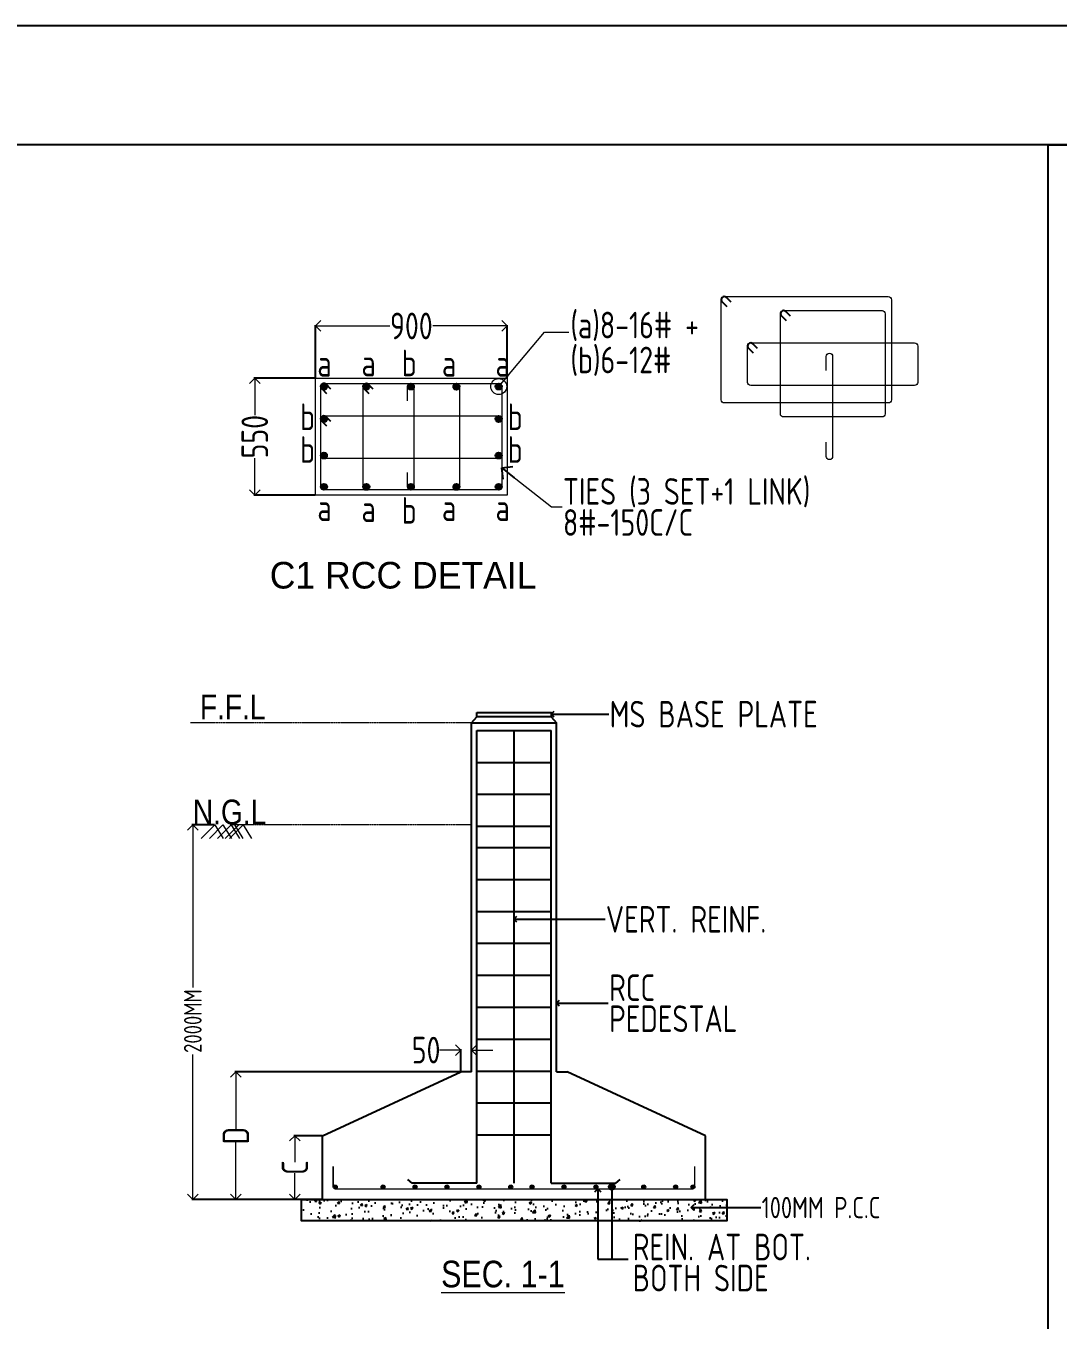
# Model space of a CAD drawing. Header units: millimetres. Extents: x 3470347 to 5996549, y -3470518 to 17149644.
# Drawn here: x 3888428 to 3907837, y 7345582 to 7369903 of the extents above; entities that cross this region are included whole.
import ezdxf
from ezdxf.enums import TextEntityAlignment as Align

# ---------------------------------------------------------------- set-up
doc = ezdxf.new("R2010")
doc.units = ezdxf.units.MM
doc.header["$MEASUREMENT"] = 0
doc.header["$PDMODE"] = 35
doc.header["$PDSIZE"] = -5
doc.linetypes.add('HIDDEN', pattern=[0.375, 0.25, -0.125])
doc.layers.get('0').update_dxf_attribs({"linetype": 'CONTINUOUS', "lineweight": 25})
doc.layers.get('DEFPOINTS').update_dxf_attribs({"linetype": 'CONTINUOUS', "lineweight": 25})
for name, color, linetype, lineweight in [('PV_TEXT_ROMANS', 7, 'CONTINUOUS', 0), ('rDIMension', 1, 'CONTINUOUS', 18), ('rPCC DASH', 9, 'HIDDEN', 15), ('rRCC 1', 3, 'CONTINUOUS', 25), ('rRCC 2', 40, 'CONTINUOUS', 15), ('rREINF 1', 1, 'CONTINUOUS', 25), ('rREINF 2', 4, 'CONTINUOUS', 25), ('SHEET', 7, 'CONTINUOUS', 15), ('TEXT3', 7, 'CONTINUOUS', 30)]:
    doc.layers.add(name, color=color, linetype=linetype, lineweight=lineweight)
doc.layers.add('S&T_HATCH', color=7, linetype='CONTINUOUS')
doc.styles.add('DIM', font='geniso.shx', dxfattribs={"width": 0.85})
doc.styles.add('J.P', font='ARIALN.TTF')
doc.styles.add('ROMANS', font='', dxfattribs={"width": 0.8})
doc.styles.get("Standard").update_dxf_attribs({"font": ''})
doc.styles.get('ROMANS').set_extended_font_data('AR CENA')
doc.styles.get('Standard').set_extended_font_data('AR CENA')
doc.dimstyles.new('ST-150', dxfattribs={"dimscale": 75, "dimtxt": 3, "dimasz": 2, "dimexe": 0.18, "dimexo": 0.0625, "dimgap": 0.2, "dimtad": 0, "dimdec": 0, "dimlfac": 2, "dimzin": 0, "dimdsep": 46, "dimtxsty": 'DIM', "dimblk": 'OPEN90', "dimcen": 0.09, "dimclrd": 256, "dimclrt": 7, "dimadec": 0, "dimazin": 0, "dimtfac": 1, "dimtdec": 0, "dimtofl": 0, "dimtmove": 0, "dimatfit": 3, "dimldrblk": 'OPEN90', "dimfxl": 1, "dimtolj": 1, "dimtzin": 0, "dimlwd": -1, "dimarcsym": 0})
doc.dimstyles.new('ST-25', dxfattribs={"dimscale": 100, "dimtxt": 2.5, "dimasz": 2, "dimexe": 0.18, "dimexo": 0.0625, "dimgap": 0.2, "dimtad": 0, "dimdec": 0, "dimlfac": 0.25, "dimzin": 0, "dimdsep": 46, "dimtxsty": 'DIM', "dimblk": 'OPEN90', "dimcen": 0.09, "dimclrd": 256, "dimclrt": 7, "dimadec": 0, "dimazin": 0, "dimtfac": 1, "dimtdec": 0, "dimtofl": 0, "dimtmove": 0, "dimatfit": 3, "dimldrblk": 'OPEN90', "dimfxl": 1, "dimtolj": 1, "dimtzin": 0, "dimlwd": -1, "dimarcsym": 0})

# ---------------------------------------------------------------- blocks, each defined once
blk = doc.blocks.new('_Open90')
at = {"color": 0, "linetype": 'ByBlock', "lineweight": -2}
for p, q in [((0, 0), (-1, 0)), ((-0.5, 0.5), (0, 0)), ((0, 0), (-0.5, -0.5))]:
    blk.add_line(p, q, dxfattribs=at)
blk = doc.blocks.new('*D56')
at = {"layer": 'DEFPOINTS', "color": 0}
for p in [(3893875.314262606, 7363283.385534171), (3892732.298538737, 7361083.385534171), (3893875.314262606, 7361083.385534171)]:
    blk.add_point(p, dxfattribs=at)
at = {"layer": 'rDIMension', "color": 0, "lineweight": -2}
for p, q in [((3893869.064262606, 7363283.385534171), (3892714.298538737, 7363283.385534171)), ((3893869.064262606, 7361083.385534171), (3892714.298538737, 7361083.385534171))]:
    blk.add_line(p, q, dxfattribs=at)
at = {"layer": 'rDIMension'}
for p, q in [((3892732.298538737, 7363083.385534171), (3892732.298538737, 7362586.052857006)), ((3892732.298538737, 7361283.385534171), (3892732.298538737, 7361780.718211336))]:
    blk.add_line(p, q, dxfattribs=at)
at = {"layer": 'rDIMension', "xscale": 200, "yscale": 200, "zscale": 200}
for p, rotation in [((3892732.298538737, 7363283.385534171), 90), ((3892732.298538737, 7361083.385534171), 270)]:
    blk.add_blockref('_Open90', p, dxfattribs=dict(at, rotation=rotation))
at = {"layer": 'rDIMension', "color": 7, "insert": (3892732.298538737, 7362183.385534171), "char_height": 500, "attachment_point": 5, "rotation": 90, "style": 'DIM'}
blk.add_mtext('\\A1;550', dxfattribs=at)
blk = doc.blocks.new('*D57')
at = {"layer": 'DEFPOINTS', "color": 0}
for p in [(3897476.314262606, 7364263.883061444), (3893875.314262606, 7363283.385534171), (3897476.314262606, 7363283.385534171)]:
    blk.add_point(p, dxfattribs=at)
at = {"layer": 'rDIMension', "color": 0, "lineweight": -2}
for p, q in [((3893875.314262606, 7363289.635534171), (3893875.314262606, 7364281.883061444)), ((3897476.314262606, 7363289.635534171), (3897476.314262606, 7364281.883061444))]:
    blk.add_line(p, q, dxfattribs=at)
at = {"layer": 'rDIMension'}
for p, q in [((3894075.314262606, 7364263.883061444), (3895273.146939771, 7364263.883061444)), ((3897276.314262606, 7364263.883061444), (3896078.48158544, 7364263.883061444))]:
    blk.add_line(p, q, dxfattribs=at)
at = {"layer": 'rDIMension', "xscale": 200, "yscale": 200, "zscale": 200, "rotation": 180}
blk.add_blockref('_Open90', (3893875.314262606, 7364263.883061444), dxfattribs=at)
at = {"layer": 'rDIMension', "xscale": 200, "yscale": 200, "zscale": 200}
blk.add_blockref('_Open90', (3897476.314262606, 7364263.883061444), dxfattribs=at)
at = {"layer": 'rDIMension', "color": 7, "insert": (3895675.814262606, 7364263.883061444), "char_height": 500, "attachment_point": 5, "style": 'DIM'}
blk.add_mtext('\\A1;900', dxfattribs=at)
blk = doc.blocks.new('*D58')
at = {"layer": 'DEFPOINTS', "color": 0}
for p in [(3891567.533748444, 7354886.459170022), (3891979.321478076, 7354886.459170022), (3893607.519654058, 7347847.734734404)]:
    blk.add_point(p, dxfattribs=at)
at = {"layer": 'rDIMension', "color": 0, "lineweight": -2}
for p, q in [((3891973.071478076, 7354886.459170022), (3891549.533748444, 7354886.459170022)), ((3893601.269654058, 7347847.734734404), (3891549.533748444, 7347847.734734404))]:
    blk.add_line(p, q, dxfattribs=at)
at = {"layer": 'rDIMension'}
for p, q in [((3891567.533748444, 7354686.459170022), (3891567.533748444, 7351829.737675617)), ((3891567.533748444, 7348047.734734404), (3891567.533748444, 7350571.398250617))]:
    blk.add_line(p, q, dxfattribs=at)
at = {"layer": 'rDIMension', "xscale": 200, "yscale": 200, "zscale": 200}
for p, rotation in [((3891567.533748444, 7354886.459170022), 90), ((3891567.533748444, 7347847.734734404), 270)]:
    blk.add_blockref('_Open90', p, dxfattribs=dict(at, rotation=rotation))
at = {"layer": 'rDIMension', "color": 7, "insert": (3891567.533748444, 7351200.567963117), "char_height": 500, "attachment_point": 5, "rotation": 90, "style": 'DIM'}
blk.add_mtext('\\A1;\\H0.66667x;2000MM', dxfattribs=at)
blk = doc.blocks.new('*D59')
at = {"layer": 'DEFPOINTS', "color": 0}
for p in [(3896607.519654036, 7350655.35467667), (3896607.519654036, 7350247.734734404), (3896807.519654036, 7350247.734734404)]:
    blk.add_point(p, dxfattribs=at)
at = {"layer": 'rDIMension'}
for p, q in [((3896407.519654036, 7350655.35467667), (3896207.519654036, 7350655.35467667)), ((3897007.519654036, 7350655.35467667), (3897207.519654036, 7350655.35467667))]:
    blk.add_line(p, q, dxfattribs=at)
at = {"layer": 'rDIMension', "color": 0, "lineweight": -2}
for p, q in [((3896607.519654036, 7350253.984734404), (3896607.519654036, 7350673.35467667)), ((3896807.519654036, 7350253.984734404), (3896807.519654036, 7350673.35467667))]:
    blk.add_line(p, q, dxfattribs=at)
at = {"layer": 'rDIMension', "xscale": 200, "yscale": 200, "zscale": 200}
blk.add_blockref('_Open90', (3896607.519654036, 7350655.35467667), dxfattribs=at)
at = {"layer": 'rDIMension', "xscale": 200, "yscale": 200, "zscale": 200, "rotation": 180}
blk.add_blockref('_Open90', (3896807.519654036, 7350655.35467667), dxfattribs=at)
at = {"layer": 'rDIMension', "color": 7, "insert": (3895953.602331201, 7350655.35467667), "char_height": 500, "attachment_point": 5, "style": 'DIM'}
blk.add_mtext('\\A1;50', dxfattribs=at)
blk = doc.blocks.new('*D60')
at = {"layer": 'DEFPOINTS', "color": 0}
for p in [(3893486.751765952, 7349047.734734404), (3894007.519654058, 7349047.734734404), (3894007.519654058, 7347847.734734406)]:
    blk.add_point(p, dxfattribs=at)
at = {"layer": 'rDIMension', "color": 0, "lineweight": -2}
for p, q in [((3894001.269654058, 7349047.734734404), (3893468.751765952, 7349047.734734404)), ((3894001.269654058, 7347847.734734406), (3893468.751765952, 7347847.734734406))]:
    blk.add_line(p, q, dxfattribs=at)
at = {"layer": 'rDIMension'}
for p, q in [((3893486.751765952, 7348847.734734404), (3893486.751765952, 7348552.734734405)), ((3893486.751765952, 7348047.734734406), (3893486.751765952, 7348342.734734405))]:
    blk.add_line(p, q, dxfattribs=at)
at = {"layer": 'rDIMension', "xscale": 200, "yscale": 200, "zscale": 200}
for p, rotation in [((3893486.751765952, 7349047.734734404), 90), ((3893486.751765952, 7347847.734734406), 270)]:
    blk.add_blockref('_Open90', p, dxfattribs=dict(at, rotation=rotation))
at = {"layer": 'rDIMension', "color": 7, "insert": (3893486.751765952, 7348447.734734405), "char_height": 500, "attachment_point": 5, "rotation": 90, "style": 'DIM'}
blk.add_mtext('\\A1;C', dxfattribs=at)
blk = doc.blocks.new('*D61')
at = {"layer": 'DEFPOINTS', "color": 0}
for p in [(3892376.283328913, 7350247.734734404), (3896607.519654036, 7350247.734734404), (3893607.519654058, 7347847.734734404)]:
    blk.add_point(p, dxfattribs=at)
at = {"layer": 'rDIMension', "color": 0, "lineweight": -2}
for p, q in [((3896601.269654036, 7350247.734734404), (3892358.283328913, 7350247.734734404)), ((3893601.269654058, 7347847.734734404), (3892358.283328913, 7347847.734734404))]:
    blk.add_line(p, q, dxfattribs=at)
at = {"layer": 'rDIMension'}
for p, q in [((3892376.283328913, 7350047.734734404), (3892376.283328913, 7349173.984734404)), ((3892376.283328913, 7348047.734734404), (3892376.283328913, 7348921.484734404))]:
    blk.add_line(p, q, dxfattribs=at)
at = {"layer": 'rDIMension', "xscale": 200, "yscale": 200, "zscale": 200}
for p, rotation in [((3892376.283328913, 7350247.734734404), 90), ((3892376.283328913, 7347847.734734404), 270)]:
    blk.add_blockref('_Open90', p, dxfattribs=dict(at, rotation=rotation))
at = {"layer": 'rDIMension', "color": 7, "insert": (3892376.283328913, 7349047.734734404), "char_height": 500, "attachment_point": 5, "rotation": 90, "style": 'DIM'}
blk.add_mtext('\\A1;D', dxfattribs=at)

msp = doc.modelspace()

# ---------------------------------------------------------------- hatches: boundary and pattern name
at = {"layer": 'rRCC 2'}
h = msp.add_hatch(color=256, dxfattribs=at)
h.dxf.hatch_style = 1
edge = h.paths.add_edge_path()
edge.add_arc((3894244.921213936, 7348085.136294284), 37.40155987799517, 0, 360)
h = msp.add_hatch(color=256, dxfattribs=at)
h.dxf.hatch_style = 1
edge = h.paths.add_edge_path()
edge.add_arc((3895144.921213914, 7348085.136294284), 37.40155987799517, 0, 360)
h = msp.add_hatch(color=256, dxfattribs=at)
h.dxf.hatch_style = 1
edge = h.paths.add_edge_path()
edge.add_arc((3895744.921213914, 7348085.136294284), 37.40155987799517, 0, 360)
h = msp.add_hatch(color=256, dxfattribs=at)
h.dxf.hatch_style = 1
edge = h.paths.add_edge_path()
edge.add_arc((3896344.921213914, 7348085.136294284), 37.40155987799517, 0, 360)
h = msp.add_hatch(color=256, dxfattribs=at)
h.dxf.hatch_style = 1
edge = h.paths.add_edge_path()
edge.add_arc((3896944.921213914, 7348085.136294284), 37.40155987799517, 0, 360)
h = msp.add_hatch(color=256, dxfattribs=at)
h.dxf.hatch_style = 1
edge = h.paths.add_edge_path()
edge.add_arc((3897544.921213914, 7348085.136294284), 37.40155987799517, 0, 360)
h = msp.add_hatch(color=256, dxfattribs=at)
h.dxf.hatch_style = 1
edge = h.paths.add_edge_path()
edge.add_arc((3897944.921213914, 7348085.136294284), 37.40155987799517, 0, 360)
h = msp.add_hatch(color=256, dxfattribs=at)
h.dxf.hatch_style = 1
edge = h.paths.add_edge_path()
edge.add_arc((3898544.921213914, 7348085.136294284), 37.40155987799517, 0, 360)
h = msp.add_hatch(color=256, dxfattribs=at)
h.dxf.hatch_style = 1
edge = h.paths.add_edge_path()
edge.add_arc((3899144.921213914, 7348085.136294284), 37.40155987799517, 0, 360)
h = msp.add_hatch(color=256, dxfattribs=at)
h.dxf.hatch_style = 1
edge = h.paths.add_edge_path()
edge.add_arc((3899444.921213932, 7348085.136294284), 37.40155987799517, 0, 360)
h = msp.add_hatch(color=256, dxfattribs=at)
h.dxf.hatch_style = 1
edge = h.paths.add_edge_path()
edge.add_arc((3900044.921213932, 7348085.136294284), 37.40155987799517, 0, 360)
h = msp.add_hatch(color=256, dxfattribs=at)
h.dxf.hatch_style = 1
edge = h.paths.add_edge_path()
edge.add_arc((3900644.921213932, 7348085.136294284), 37.40155987799517, 0, 360)
h = msp.add_hatch(color=256, dxfattribs=at)
h.dxf.hatch_style = 1
edge = h.paths.add_edge_path()
edge.add_arc((3900970.11809418, 7348085.136294282), 37.40155987799517, 0, 360)
at = {"layer": 'rREINF 2'}
h = msp.add_hatch(color=256, dxfattribs=at)
h.dxf.hatch_style = 1
h.paths.add_polyline_path([(3894090.637637055, 7363125.723846946, 1), (3893975.314262606, 7363125.723846946, 1)])
h = msp.add_hatch(color=256, dxfattribs=at)
h.dxf.hatch_style = 1
h.paths.add_polyline_path([(3894888.292668978, 7363124.581182133, 1), (3894772.969294528, 7363124.581182133, 1)])
h = msp.add_hatch(color=256, dxfattribs=at)
h.dxf.hatch_style = 1
h.paths.add_polyline_path([(3895609.89835007, 7363125.723846945, -1), (3895725.22172452, 7363125.723846945, -1)])
h = msp.add_hatch(color=256, dxfattribs=at)
h.dxf.hatch_style = 1
h.paths.add_polyline_path([(3896465.458640929, 7363124.581182134, -1), (3896580.782015378, 7363124.581182134, -1)])
h = msp.add_hatch(color=256, dxfattribs=at)
h.dxf.hatch_style = 1
h.paths.add_polyline_path([(3897260.990888156, 7363125.723846946, -1), (3897376.314262606, 7363125.723846946, -1)])
h = msp.add_hatch(color=256, dxfattribs=at)
h.dxf.hatch_style = 1
h.paths.add_polyline_path([(3894089.030395684, 7362516.600444783, 1), (3893973.707021235, 7362516.600444783, 1)])
h = msp.add_hatch(color=256, dxfattribs=at)
h.dxf.hatch_style = 1
h.paths.add_polyline_path([(3897259.383646786, 7362516.600444783, -1), (3897374.707021235, 7362516.600444783, -1)])
h = msp.add_hatch(color=256, dxfattribs=at)
h.dxf.hatch_style = 1
h.paths.add_polyline_path([(3894089.030395684, 7361829.661735068, -1), (3893973.707021235, 7361829.661735068, -1)])
h = msp.add_hatch(color=256, dxfattribs=at)
h.dxf.hatch_style = 1
h.paths.add_polyline_path([(3897259.383646786, 7361829.661735068, 1), (3897374.707021235, 7361829.661735068, 1)])
h = msp.add_hatch(color=256, dxfattribs=at)
h.dxf.hatch_style = 1
h.paths.add_polyline_path([(3894090.637637055, 7361241.047221395, -1), (3893975.314262606, 7361241.047221395, -1)])
h = msp.add_hatch(color=256, dxfattribs=at)
h.dxf.hatch_style = 1
h.paths.add_polyline_path([(3894888.292668978, 7361239.904556583, -1), (3894772.969294528, 7361239.904556583, -1)])
h = msp.add_hatch(color=256, dxfattribs=at)
h.dxf.hatch_style = 1
h.paths.add_polyline_path([(3895609.89835007, 7361241.047221394, 1), (3895725.22172452, 7361241.047221394, 1)])
h = msp.add_hatch(color=256, dxfattribs=at)
h.dxf.hatch_style = 1
h.paths.add_polyline_path([(3896465.458640929, 7361239.904556584, 1), (3896580.782015378, 7361239.904556584, 1)])
h = msp.add_hatch(color=256, dxfattribs=at)
h.dxf.hatch_style = 1
h.paths.add_polyline_path([(3897260.990888156, 7361241.047221395, 1), (3897376.314262606, 7361241.047221395, 1)])
at = {"layer": 'S&T_HATCH', "linetype": 'ByBlock', "transparency": 33554559}
h = msp.add_hatch(dxfattribs=at)
h.set_pattern_fill('AR-CONC', color=256, scale=60)
h.set_pattern_definition([(49.99999999999999, (-868877.8246797742, 11411776.46253997), (430.3561095604521, -37.65128098955707), [45, -495]), (355, (-868877.8246797742, 11411776.46253997), (-83.25080016780001, 451.3152802200071), [36, -396]), (100.45144446, (-868841.9616711745, 11411773.32493356), (347.1053080362672, 413.6639945811776), [38.24411519999973, -420.6852671999979]), (46.18420000000001, (-868877.8246797742, 11411896.46253997), (640.3447984029434, -99.31156847584592), [67.5, -742.5]), (96.63563549, (-868824.4626327744, 11411888.18655577), (560.797167404537, 584.4711604647302), [57.3662052, -631.0282559999998]), (351.1841639899999, (-868877.8246797742, 11411896.46253997), (560.7971670328639, 584.4711601619941), [54, -594.0000006]), (21, (-868817.8246797742, 11411866.46253997), (358.144231271077, -241.5713343992033), [45, -495]), (326.0000000000001, (-868817.8246797742, 11411866.46253997), (145.989199152949, 435.0900270281118), [36, -396]), (71.45144474, (-868787.9793273741, 11411846.33159557), (504.1334260379826, 193.5186916838123), [38.244114, -420.6852672]), (37.50000000000001, (-868877.8246797742, 11411776.46253997), (7.295913190374401, 199.7363122987869), [0, -391.2, 0, -402, 0, -397.5]), (7.499999999999999, (-868877.8246797742, 11411776.46253997), (157.8417224652892, 236.6470271294161), [0, -229.2, 0, -382.2, 0, -151.5]), (327.5, (-869011.624679774, 11411776.46253997), (320.2934617034454, -13.53292304062785), [0, -150, 0, -468, 0, -621]), (317.5, (-869071.624679774, 11411776.46253997), (349.9117016054317, 60.06298939939064), [0, -195, 0, -310.8, 0, -441])])
h.paths.add_polyline_path([(3901607.519654058, 7347847.734734404), (3893607.519654058, 7347847.734734406), (3893607.519654058, 7347447.734734406), (3901607.519654058, 7347447.734734404)])

# ---------------------------------------------------------------- linework, layer by layer
at = {"color": 192, "lineweight": 25, "elevation": -6.651888002746349e-07}
msp.add_lwpolyline([(3826002.106639126, 7286863.648936957), (3943443.91667733, 7286863.648936957), (3943443.91667733, 7369903.397326129), (3826002.106639126, 7369903.397326129)], close=True, dxfattribs=at)
at = {"lineweight": 25, "elevation": -6.651888002746349e-07}
msp.add_lwpolyline([(3928604.571874763, 7289096.441440156), (3907648.892082714, 7289096.441440156), (3907648.892082714, 7367670.604822922), (3928604.571874763, 7367670.604822922)], close=True, dxfattribs=at)
at = {"layer": 'rPCC DASH'}
for p, q in [((3896807.519654036, 7356806.459170022, 7.600672584271155e-07), (3891521.124160703, 7356806.459170022, 7.600672584271155e-07)), ((3896807.519654036, 7354886.459170022, 7.600672584271155e-07), (3892266.651265826, 7354886.459170022, 7.600672584271155e-07))]:
    msp.add_line(p, q, dxfattribs=at)
at = {"layer": 'rRCC 1', "color": 0}
for p, q in [((3896807.519654036, 7356806.459170022, 7.600672584271155e-07), (3896907.519654036, 7356921.623729422, 7.600672584271155e-07)), ((3898307.519654036, 7356921.623729422, 7.600672584271155e-07), (3898407.519654036, 7356806.459170022, 7.600672584271155e-07))]:
    msp.add_line(p, q, dxfattribs=at)
at = {"layer": 'rRCC 1'}
for p, q in [((3896807.519654036, 7350247.734734404, 7.600672584271155e-07), (3896807.519654036, 7356806.459170022, 7.600672584271155e-07)), ((3896807.519654036, 7356806.459170022, 7.600672584271155e-07), (3898407.519654036, 7356806.459170022, 7.600672584271155e-07)), ((3898407.519654036, 7350247.734734404, 7.600672584271155e-07), (3898407.519654036, 7356806.459170022, 7.600672584271155e-07)), ((3894007.519654058, 7349047.734734406, 7.600672584271155e-07), (3896607.519654036, 7350247.734734404, 7.600672584271155e-07)), ((3896807.519654036, 7350247.734734404, 7.600672584271155e-07), (3896607.519654036, 7350247.734734404, 7.600672584271155e-07)), ((3898407.519654032, 7350247.734734404, 7.600672584271155e-07), (3898607.519654032, 7350247.734734404, 7.600672584271155e-07)), ((3901207.519654054, 7349047.734734404, 7.600672584271155e-07), (3898607.519654032, 7350247.734734404, 7.600672584271155e-07)), ((3894007.519654058, 7347847.734734406, 7.600672584271155e-07), (3894007.519654058, 7349047.734734406, 7.600672584271155e-07)), ((3901207.519654054, 7347847.734734404, 7.600672584271155e-07), (3901207.519654054, 7349047.734734404, 7.600672584271155e-07))]:
    msp.add_line(p, q, dxfattribs=at)
at = {"layer": 'rRCC 1', "color": 2}
for p, q in [((3896907.519654036, 7348155.484266446, 7.600672584271155e-07), (3896907.519654036, 7356662.478494155, 7.600672584271155e-07)), ((3896907.519654036, 7356662.478494155, 7.600672584271155e-07), (3898307.519654036, 7356662.478494155, 7.600672584271155e-07)), ((3896907.519654036, 7348155.484266446, 7.600672584271155e-07), (3896907.519654036, 7356662.478494155, 7.600672584271155e-07)), ((3896907.519654036, 7356662.478494155, 7.600672584271155e-07), (3898307.519654036, 7356662.478494155, 7.600672584271155e-07)), ((3897607.519654036, 7348155.484266446, 7.600672584271155e-07), (3897607.519654036, 7356662.478494155, 7.600672584271155e-07)), ((3897607.519654036, 7348155.484266446, 7.600672584271155e-07), (3897607.519654036, 7356662.478494155, 7.600672584271155e-07)), ((3898307.519654036, 7348155.484266446, 7.600672584271155e-07), (3898307.519654036, 7356662.478494155, 7.600672584271155e-07)), ((3896907.519654036, 7356062.478494155, 7.600672584271155e-07), (3898307.519654036, 7356062.478494155, 7.600672584271155e-07)), ((3896907.519654036, 7355462.478494155, 7.600672584271155e-07), (3898307.519654036, 7355462.478494155, 7.600672584271155e-07)), ((3896907.519654036, 7354862.478494155, 7.600672584271155e-07), (3898307.519654036, 7354862.478494155, 7.600672584271155e-07)), ((3896907.519654036, 7354462.478494155, 7.600672584271155e-07), (3898307.519654036, 7354462.478494155, 7.600672584271155e-07)), ((3896907.519654036, 7353862.478494155, 7.600672584271155e-07), (3898307.519654036, 7353862.478494155, 7.600672584271155e-07)), ((3896907.519654036, 7353262.478494155, 7.600672584271155e-07), (3898307.519654036, 7353262.478494155, 7.600672584271155e-07)), ((3896907.519654036, 7352662.478494155, 7.600672584271155e-07), (3898307.519654036, 7352662.478494155, 7.600672584271155e-07)), ((3896907.519654036, 7352062.478494155, 7.600672584271155e-07), (3898307.519654036, 7352062.478494155, 7.600672584271155e-07)), ((3896907.519654036, 7351462.478494155, 7.600672584271155e-07), (3898307.519654036, 7351462.478494155, 7.600672584271155e-07)), ((3896907.519654036, 7350862.478494155, 7.600672584271155e-07), (3898307.519654036, 7350862.478494155, 7.600672584271155e-07)), ((3896907.519654036, 7350262.478494155, 7.600672584271155e-07), (3898307.519654036, 7350262.478494155, 7.600672584271155e-07)), ((3896907.519654036, 7349662.478494155, 7.600672584271155e-07), (3898307.519654036, 7349662.478494155, 7.600672584271155e-07)), ((3896907.519654036, 7349062.478494155, 7.600672584271155e-07), (3898307.519654036, 7349062.478494155, 7.600672584271155e-07)), ((3895691.199654035, 7348155.484266446, 7.600672584271155e-07), (3895610.958121911, 7348223.485434427, 7.600672584271155e-07)), ((3896907.519654036, 7348155.484266446, 7.600672584271155e-07), (3895691.199654035, 7348155.484266446, 7.600672584271155e-07)), ((3898307.519654036, 7348155.484266446, 7.600672584271155e-07), (3899523.839654036, 7348155.484266446, 7.600672584271155e-07)), ((3899523.839654036, 7348155.484266446, 7.600672584271155e-07), (3899604.08118616, 7348223.485434427, 7.600672584271155e-07))]:
    msp.add_line(p, q, dxfattribs=at)
at = {"layer": 'rRCC 1', "color": 0, "elevation": 7.600672584271155e-07}
msp.add_lwpolyline([(3896907.519654036, 7357003.288681521), (3898307.519654036, 7357003.288681521), (3898307.519654036, 7356921.623729422), (3896907.519654036, 7356921.623729422)], close=True, dxfattribs=at)
at = {"layer": 'rRCC 1', "elevation": 7.600672584271155e-07}
msp.add_lwpolyline([(3893607.519654058, 7347847.734734406), (3901607.519654058, 7347847.734734404), (3901607.519654058, 7347447.734734404), (3893607.519654058, 7347447.734734406)], close=True, dxfattribs=at)
at = {"layer": 'rRCC 2'}
for p, q in [((3891979.321478076, 7354886.459170022, 7.600672584271155e-07), (3891723.562849779, 7354630.345399837, 7.600672584271155e-07)), ((3892133.507871795, 7354886.459170022, 7.600672584271155e-07), (3891877.749243498, 7354630.345399837, 7.600672584271155e-07)), ((3891979.321478076, 7354886.459170022, 7.600672584271155e-07), (3892138.941612538, 7354630.345399837, 7.600672584271155e-07)), ((3892285.198200859, 7354886.459170022, 7.600672584271155e-07), (3892029.439572562, 7354630.345399837, 7.600672584271155e-07)), ((3892133.507871795, 7354886.459170022, 7.600672584271155e-07), (3892293.128006257, 7354630.345399837, 7.600672584271155e-07)), ((3892429.665942844, 7354886.459170022, 7.600672584271155e-07), (3892173.907314546, 7354630.345399837, 7.600672584271155e-07)), ((3892513.964703579, 7354886.459170022, 7.600672584271155e-07), (3892258.206075281, 7354630.345399837, 7.600672584271155e-07)), ((3892285.198200859, 7354886.459170022, 7.600672584271155e-07), (3892444.818335321, 7354630.345399837, 7.600672584271155e-07)), ((3892349.63724719, 7354886.459170022, 7.600672584271155e-07), (3892509.257381652, 7354630.345399837, 7.600672584271155e-07)), ((3892513.964703579, 7354886.459170022, 7.600672584271155e-07), (3892673.58483804, 7354630.345399837, 7.600672584271155e-07))]:
    msp.add_line(p, q, dxfattribs=at)
at = {"layer": 'rRCC 2', "color": 1}
for points in [[(3901501.206863803, 7362877.255977795), (3901501.206863803, 7364757.255977795, -0.414213562373095), (3901561.206863803, 7364817.255977795), (3904642.206863803, 7364817.255977795, -0.414213562373095), (3904702.206863803, 7364757.255977795), (3904702.206863803, 7362877.255977795, -0.414213562373095), (3904642.206863803, 7362817.255977795), (3901561.206863803, 7362817.255977795, -0.414213562373095)], [(3902615.047470665, 7362614.216910554), (3902615.047470665, 7364494.216910554, -0.414213562373095), (3902675.047470665, 7364554.216910554), (3904525.604812859, 7364554.216910555, -0.414213562373095), (3904585.604812859, 7364494.216910555), (3904585.604812859, 7362614.216910555, -0.414213562373095), (3904525.604812859, 7362554.216910555), (3902675.047470665, 7362554.216910554, -0.414213562373095)], [(3901997.157508044, 7363203.974089039), (3901997.157508044, 7363886.236173203, -0.414213562373095), (3902057.157508044, 7363946.236173203), (3905138.157508044, 7363946.236173203, -0.414213562373095), (3905198.157508044, 7363886.236173203), (3905198.157508044, 7363203.974089039, -0.414213562373095), (3905138.157508044, 7363143.974089039), (3902057.157508044, 7363143.974089039, -0.414213562373095)], [(3893975.314262606, 7361243.385534171), (3893975.314262606, 7363123.385534171, -0.414213562373095), (3894035.314262606, 7363183.385534171), (3897316.314262606, 7363183.385534171, -0.414213562373095), (3897376.314262606, 7363123.385534171), (3897376.314262606, 7361243.385534171, -0.414213562373095), (3897316.314262606, 7361183.385534171), (3894035.314262606, 7361183.385534171, -0.414213562373095)], [(3894772.969294528, 7361242.242869359), (3894772.969294528, 7363122.242869359, -0.414213562373095), (3894832.969294528, 7363182.242869359), (3896520.782015378, 7363182.242869359, -0.414213562373095), (3896580.782015378, 7363122.242869359), (3896580.782015378, 7361242.242869359, -0.414213562373095), (3896520.782015378, 7361182.242869359), (3894832.969294528, 7361182.242869359, -0.414213562373095)], [(3893973.707021235, 7361832.000047844), (3893973.707021235, 7362514.262132008, -0.414213562373095), (3894033.707021235, 7362574.262132008), (3897314.707021235, 7362574.262132008, -0.414213562373095), (3897374.707021235, 7362514.262132008), (3897374.707021235, 7361832.000047844, -0.414213562373095), (3897314.707021235, 7361772.000047844), (3894033.707021235, 7361772.000047844, -0.414213562373095)]]:
    msp.add_lwpolyline(points, format="xyb", close=True, dxfattribs=at)
for points in [[(3903478.498694233, 7363427.266236824), (3903478.498694233, 7363693.097491202, -0.414213562373095), (3903538.498694233, 7363753.097491202), (3903537.657508044, 7363753.097491202, -0.414213562373095), (3903597.657508044, 7363693.097491202), (3903597.657508044, 7361813.097491202, -0.414213562373095), (3903537.657508044, 7361753.097491202), (3903538.498694233, 7361753.097491202, -0.414213562373095), (3903478.498694233, 7361813.097491202), (3903478.498694233, 7362082.088266009)], [(3895606.062910708, 7362857.554279792), (3895606.062910708, 7363123.38553417, -0.414213562373095), (3895666.062910708, 7363183.38553417), (3895665.22172452, 7363183.38553417, -0.414213562373095), (3895725.22172452, 7363123.38553417), (3895725.22172452, 7361243.38553417, -0.414213562373095), (3895665.22172452, 7361183.38553417), (3895666.062910708, 7361183.38553417, -0.414213562373095), (3895606.062910708, 7361243.38553417), (3895606.062910708, 7361512.376308977)]]:
    msp.add_lwpolyline(points, format="xyb", dxfattribs=at)
at = {"layer": 'rRCC 2', "color": 6}
msp.add_lwpolyline([(3893875.314262606, 7361083.385534171), (3893875.314262606, 7363283.385534171), (3897476.314262606, 7363283.385534171), (3897476.314262606, 7361083.385534171)], close=True, dxfattribs=at)
at = {"layer": 'rRCC 2', "elevation": 7.600672584271155e-07}
for points in [[(3894207.519654058, 7348467.734734406), (3894207.519654058, 7348085.136294284)], [(3894207.519654058, 7348085.136294284), (3894207.519654058, 7348467.734734404)], [(3901007.519654058, 7348085.136294282), (3901007.519654058, 7348467.734734404)], [(3894244.921213936, 7348047.734734406), (3900970.11809418, 7348047.734734404)]]:
    msp.add_lwpolyline(points, dxfattribs=at)
at = {"layer": 'rRCC 2'}
for centre in [(3894244.921213936, 7348085.136294284, 7.600672584271155e-07), (3894244.921213936, 7348085.136294284, 7.600672584271155e-07), (3895144.921213914, 7348085.136294284, 7.600672584271155e-07), (3895144.921213914, 7348085.136294284, 7.600672584271155e-07), (3895744.921213914, 7348085.136294284, 7.600672584271155e-07), (3895744.921213914, 7348085.136294284, 7.600672584271155e-07), (3896344.921213914, 7348085.136294284, 7.600672584271155e-07), (3896344.921213914, 7348085.136294284, 7.600672584271155e-07), (3896944.921213914, 7348085.136294284, 7.600672584271155e-07), (3896944.921213914, 7348085.136294284, 7.600672584271155e-07), (3897544.921213914, 7348085.136294284, 7.600672584271155e-07), (3897544.921213914, 7348085.136294284, 7.600672584271155e-07), (3897944.921213914, 7348085.136294284, 7.600672584271155e-07), (3897944.921213914, 7348085.136294284, 7.600672584271155e-07), (3898544.921213914, 7348085.136294284, 7.600672584271155e-07), (3898544.921213914, 7348085.136294284, 7.600672584271155e-07), (3899144.921213914, 7348085.136294284, 7.600672584271155e-07), (3899144.921213914, 7348085.136294284, 7.600672584271155e-07), (3899444.921213932, 7348085.136294284, 7.600672584271155e-07), (3899444.921213932, 7348085.136294284, 7.600672584271155e-07), (3900044.921213932, 7348085.136294284, 7.600672584271155e-07), (3900044.921213932, 7348085.136294284, 7.600672584271155e-07), (3900644.921213932, 7348085.136294284, 7.600672584271155e-07), (3900644.921213932, 7348085.136294284, 7.600672584271155e-07), (3900970.11809418, 7348085.136294282, 7.600672584271155e-07), (3900970.11809418, 7348085.136294282, 7.600672584271155e-07)]:
    msp.add_circle(centre, 37.40155987799517, dxfattribs=at)
at = {"layer": 'rREINF 1'}
for points in [[(3901689.364740771, 7364713.393947114), (3901601.24876245, 7364801.509925435, 0.9999999999999999), (3901519.702822348, 7364719.963985333), (3901607.818800669, 7364631.848007011)], [(3902803.205347633, 7364450.354879873), (3902715.089369311, 7364538.470858194, 0.9999999999999999), (3902633.543429209, 7364456.924918092), (3902721.65940753, 7364368.80893977)], [(3902185.315385011, 7363842.374142522), (3902097.19940669, 7363930.490120843, 0.9999999999999999), (3902015.653466588, 7363848.944180741), (3902103.769444909, 7363760.828202419)], [(3894163.472139573, 7363079.52350349), (3894075.356161252, 7363167.639481811, 0.9999999999999999), (3893993.81022115, 7363086.093541709), (3894081.926199471, 7362997.977563387)], [(3894961.127171496, 7363078.380838677), (3894873.011193175, 7363166.496816998, 0.9999999999999999), (3894791.465253073, 7363084.950876896), (3894879.581231394, 7362996.834898574)], [(3894161.864898202, 7362470.400101326), (3894073.748919881, 7362558.516079647, 0.9999999999999999), (3893992.202979779, 7362476.970139545), (3894080.3189581, 7362388.854161223)]]:
    msp.add_lwpolyline(points, format="xyb", dxfattribs=at)
at = {"layer": 'rREINF 2'}
for centre in [(3894032.97594983, 7363125.723846946), (3894830.630981753, 7363124.581182133), (3895667.560037295, 7363125.723846945), (3896523.120328154, 7363124.581182134), (3897318.652575382, 7363125.723846946), (3894031.368708459, 7362516.600444783), (3897317.045334011, 7362516.600444783), (3894031.368708459, 7361829.661735068), (3897317.045334011, 7361829.661735068), (3894032.97594983, 7361241.047221395), (3894830.630981753, 7361239.904556583), (3895667.560037295, 7361241.047221394), (3896523.120328154, 7361239.904556584), (3897318.652575382, 7361241.047221395)]:
    msp.add_circle(centre, 57.66168722455272, dxfattribs=at)
at = {"layer": 'SHEET', "color": 220, "lineweight": 25, "elevation": -6.651888002746349e-07}
msp.add_lwpolyline([(3828239.093495831, 7289096.441440156), (3941206.929818854, 7289096.441440156), (3941206.929818854, 7367670.604822922), (3828239.093495831, 7367670.604822922)], close=True, dxfattribs=at)

# ---------------------------------------------------------------- texts
at = {"layer": 'PV_TEXT_ROMANS', "style": 'J.P'}
msp.add_text('%%USEC. 1-1', height=500, rotation=359.9999999999999, dxfattribs=at).set_placement((3897397.159764923, 7346447.975004784, 7.600672584271155e-07), align=Align.MIDDLE)
at = {"layer": 'rDIMension', "color": 7, "line_spacing_factor": 0.7, "style": 'DIM'}
for s, insert, char_height, attachment_point in [('\\A1;(a)8-16# +', (3898666.649848681, 7364256.568908818), 500, 4), ('\\A1;(b)6-12# ', (3898666.649848681, 7363600.441072893), 500, 4), ('\\A1;a', (3893908.364457387, 7363560.579843825), 500, 4), ('\\A1;a', (3894737.225157179, 7363568.81206564), 500, 4), ('\\A1;b', (3895494.156612832, 7363568.812065639), 499.9999999999998, 4), ('\\A1;a', (3896520.390519846, 7363560.579843825), 499.9999999999998, 6), ('\\A1;a', (3897257.771227952, 7363560.579843825), 500, 4), ('\\A1;b', (3893583.463285123, 7362556.026850153), 500, 4), ('\\A1;b', (3897768.165240089, 7362556.026850153), 500, 6), ('\\A1;b', (3893583.463285123, 7361940.907003972), 500, 4), ('\\A1;b', (3897768.165240089, 7361940.907003972), 500, 6), ('\\A1;TIES (3 SET+1 LINK)\\P8#-150C/C', (3898526.691291526, 7360862.788745631), 500, 4), ('\\A1;b', (3895494.156612832, 7360797.959002702), 499.9999999999998, 4), ('\\A1;a', (3893908.364457387, 7360849.789205529), 500, 4), ('\\A1;a', (3894737.225157179, 7360828.594247966), 500, 4), ('\\A1;a', (3896520.390519846, 7360849.789205529), 499.9999999999998, 6), ('\\A1;a', (3897257.771227952, 7360849.789205529), 500, 4), ('\\A1;RCC\\PPEDESTAL', (3899394.153056391, 7351536.970655381, 7.600672584271155e-07), 500, 4), ('\\A1;REIN. AT BOT.\\PBOTH SIDE', (3899838.235011805, 7346663.396192881, 7.600672584271155e-07), 500, 4)]:
    msp.add_mtext(s, dxfattribs=dict(at, insert=insert, char_height=char_height, attachment_point=attachment_point))
at = {"layer": 'rDIMension', "color": 7, "insert": (3902263.032568172, 7347696.55707815, 7.600672584271155e-07), "char_height": 400, "attachment_point": 4, "style": 'DIM'}
msp.add_mtext('\\A1;100MM P.C.C', dxfattribs=at)
at = {"layer": 'rRCC 2'}
msp.add_text('C1 RCC DETAIL', height=500, dxfattribs=at).set_placement((3893013.937085908, 7359330.136257135))
at = {"layer": 'rRCC 2', "color": 7, "char_height": 500, "attachment_point": 4, "style": 'DIM'}
for s, insert in [('\\A1;MS BASE PLATE', (3899404.265480664, 7356968.007654601, 7.600672584271155e-07)), ('\\A1;VERT. REINF.', (3899332.980542939, 7353113.497603842, 7.600672584271155e-07))]:
    msp.add_mtext(s, dxfattribs=dict(at, insert=insert))
at = {"layer": 'TEXT3', "style": 'ROMANS', "width": 0.85}
for s, p in [('F.F.L', (3891699.816340407, 7356872.987576193, 7.600672584271155e-07)), ('N.G.L', (3891567.533748444, 7354897.432850596, 7.600672584271155e-07))]:
    msp.add_text(s, height=465.1072022758243, dxfattribs=at).set_placement(p)

# ---------------------------------------------------------------- dimensions: what is measured, and where the dimension line sits
at = {"layer": 'rDIMension'}
for base, p1, p2, picture, middle in [((3897476.314262606, 7364263.883061444), (3893875.314262606, 7363283.385534171), (3897476.314262606, 7363283.385534171), '*D57', (3895675.814262606, 7364263.883061444)), ((3896607.519654036, 7350655.35467667, 7.600672584271155e-07), (3896807.519654036, 7350247.734734404, 7.600672584271155e-07), (3896607.519654036, 7350247.734734404, 7.600672584271155e-07), '*D59', (3895953.602331201, 7350655.35467667, 7.600672584271155e-07))]:
    dim = msp.add_linear_dim(base=base, p1=p1, p2=p2, dimstyle='ST-25', override={"dimtxt": 5}, dxfattribs=at)
    dim.commit()
    dim.dimension.update_dxf_attribs({"geometry": picture, "text_midpoint": middle})
dim = msp.add_linear_dim(base=(3892732.298538737, 7361083.385534171), p1=(3893875.314262606, 7363283.385534171), p2=(3893875.314262606, 7361083.385534171), angle=90, dimstyle='ST-25', override={"dimtxt": 5}, dxfattribs=at)
dim.commit()
dim.dimension.update_dxf_attribs({"geometry": '*D56', "text_midpoint": (3892732.298538737, 7362183.385534171)})
dim = msp.add_linear_dim(base=(3891567.533748444, 7354886.459170022, 7.600672584271155e-07), p1=(3893607.519654058, 7347847.734734404, 7.600672584271155e-07), p2=(3891979.321478076, 7354886.459170022, 7.600672584271155e-07), angle=90, text='\\H0.66667x;2000MM', dimstyle='ST-25', override={"dimtxt": 5, "dimtxsty": 'DIM', "dimblk": 'Open90'}, dxfattribs=at)
dim.commit()
dim.dimension.update_dxf_attribs({"geometry": '*D58', "text_midpoint": (3891567.533748444, 7351200.567963117, 7.600672584271155e-07), "dimtype": 160})
for base, p1, p2, text, picture, middle in [((3892376.283328913, 7350247.734734404, 7.600672584271155e-07), (3893607.519654058, 7347847.734734404, 7.600672584271155e-07), (3896607.519654036, 7350247.734734404, 7.600672584271155e-07), 'D', '*D61', (3892376.283328913, 7349047.734734404, 7.600672584271155e-07)), ((3893486.751765952, 7349047.734734404, 7.600672584271155e-07), (3894007.519654058, 7347847.734734406, 7.600672584271155e-07), (3894007.519654058, 7349047.734734404, 7.600672584271155e-07), 'C', '*D60', (3893486.751765952, 7348447.734734405, 7.600672584271155e-07))]:
    dim = msp.add_linear_dim(base=base, p1=p1, p2=p2, angle=90, text=text, dimstyle='ST-25', override={"dimtxt": 5, "dimblk": 'Open90'}, dxfattribs=at)
    dim.commit()
    dim.dimension.update_dxf_attribs({"geometry": picture, "text_midpoint": middle})

# ---------------------------------------------------------------- leaders
at = {"layer": 'rRCC 2', "annotation_type": 0, "has_hookline": 1, "hookline_direction": 0}
msp.add_leader([(3897318.652575382, 7363125.723846946), (3898181.126374715, 7364146.695614594), (3898636.649848681, 7364146.695614594)], dimstyle='ST-150', override={"dimasz": 4, "dimldrblk": 'Origin'}, dxfattribs=at)
at = {"layer": 'rRCC 2', "annotation_type": 0, "has_hookline": 1, "hookline_direction": 0, "text_width": 4719.457677165355}
msp.add_leader([(3897376.314262606, 7361598.440493261), (3898311.457000925, 7360862.788745631), (3898511.691291526, 7360862.788745631)], dimstyle='ST-150', override={"dimasz": 4}, dxfattribs=at)
at = {"layer": 'rREINF 1', "annotation_type": 0, "has_hookline": 1, "hookline_direction": 0, "horizontal_direction": (1, 1.430212185077031e-12, 0)}
for points, text_width in [([(3898307.519654036, 7356968.007654601, 7.600672584271155e-07), (3899389.265480664, 7356968.007654601, 7.600672584271155e-07)], 3952.5), ([(3897604.464901701, 7353113.497603842, 7.600672584271155e-07), (3899317.980542939, 7353113.497603842, 7.600672584271155e-07)], 3060)]:
    msp.add_leader(points, dimstyle='ST-150', override={"dimasz": 1.5}, dxfattribs=dict(at, text_width=text_width))
at = {"layer": 'rREINF 1', "annotation_type": 0, "has_hookline": 1, "hookline_direction": 0}
for points, text_width in [([(3898407.519654036, 7351536.970655381, 7.600672584271155e-07), (3899379.153056391, 7351536.970655381, 7.600672584271155e-07)], 2507.5), ([(3900938.126442686, 7347696.55707815, 7.600672584271155e-07), (3902248.032568172, 7347696.55707815, 7.600672584271155e-07)], 2244)]:
    msp.add_leader(points, dimstyle='ST-150', override={"dimasz": 1.5}, dxfattribs=dict(at, text_width=text_width))
at = {"layer": 'rREINF 1'}
for points, override in [([(3899444.921213932, 7348085.136294284, 7.600672584271155e-07), (3899444.921213932, 7346727.760715769, 7.600672584271155e-07), (3899755.099045333, 7346727.760715769, 7.600672584271155e-07)], {"dimasz": 1.5, "dimldrblk": 'DotBlank'}), ([(3899182.187910352, 7348047.734734408, 7.600672584271155e-07), (3899182.187910352, 7346727.760715769, 7.600672584271155e-07), (3899755.099045333, 7346727.760715769, 7.600672584271155e-07)], {"dimasz": 1.5})]:
    msp.add_leader(points, dimstyle='ST-150', override=override, dxfattribs=at)

doc.saveas('drawing.dxf')
